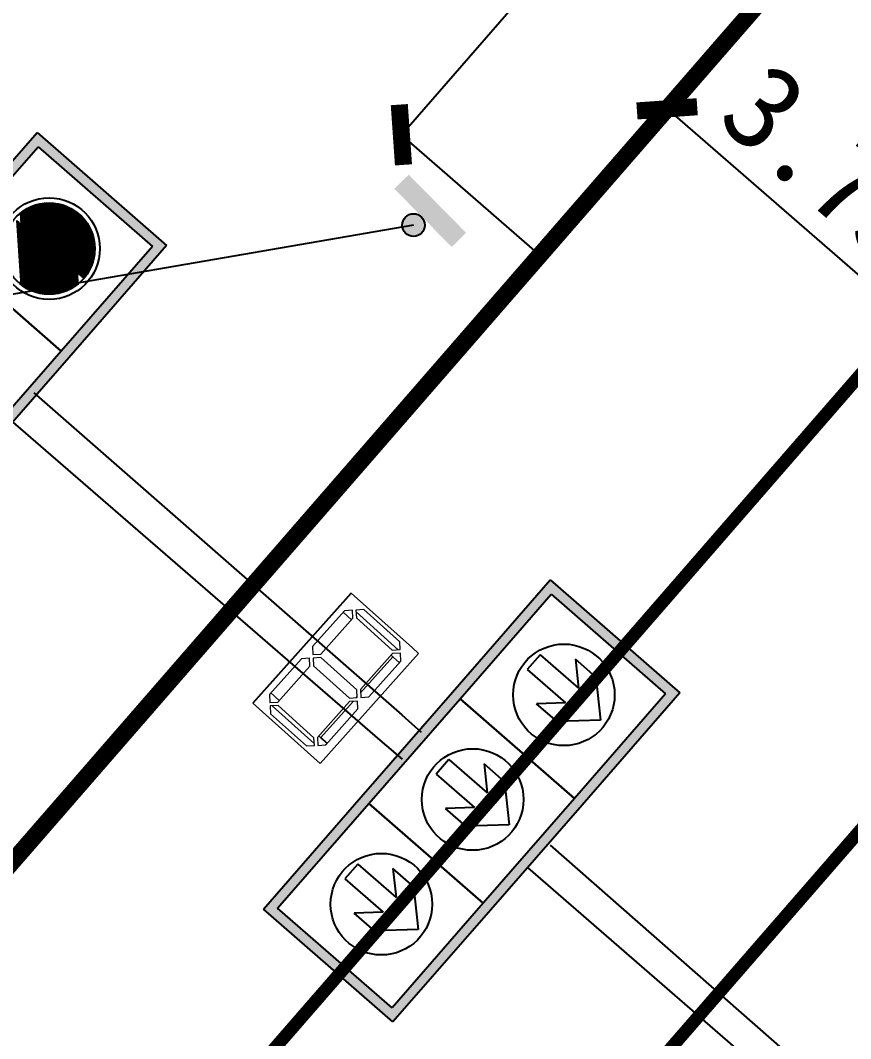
# Model space of a CAD drawing. Extents: x 529560 to 530007, y 3020699 to 3021211.
# Drawn here: x 529702.87 to 529712.59, y 3020881.17 to 3020893.09 of the extents above; entities that cross this region are included whole.
import ezdxf

# ---------------------------------------------------------------- set-up
doc = ezdxf.new("R2010")
doc.units = 0
doc.header["$LTSCALE"] = 0.5
doc.header["$PDMODE"] = 32
doc.linetypes.add('JTSS01', pattern=[6, 2, -4])
doc.layers.get('0').update_dxf_attribs({"linetype": 'CONTINUOUS'})
doc.layers.get('Defpoints').update_dxf_attribs({"linetype": 'CONTINUOUS'})
for name, color, linetype in [('@-交通信号', 7, 'CONTINUOUS'), ('@-交通标志', 7, 'CONTINUOUS'), ('@-设计标注', 7, 'CONTINUOUS'), ('交通标志', 7, 'CONTINUOUS')]:
    doc.layers.add(name, color=color, linetype=linetype)
doc.layers.add('@-道路标线', color=7, linetype='CONTINUOUS', lineweight=0)
doc.styles.add('--黑体', font='simhei.ttf')
doc.dimstyles.new('标志标注', dxfattribs={"dimtxt": 1, "dimasz": 0.5, "dimexe": 0, "dimexo": 0, "dimgap": 0.25, "dimtad": 1, "dimzin": 0, "dimdsep": 46, "dimtxsty": '--黑体', "dimblk": 'ARCHTICK', "dimcen": 0.09, "dimadec": 0, "dimazin": 0, "dimtfac": 1, "dimtix": 1, "dimtmove": 2, "dimatfit": 0, "dimfxl": 1, "dimtolj": 1, "dimtzin": 0, "dimarcsym": 0})

# ---------------------------------------------------------------- blocks, each defined once
blk = doc.blocks.new('_ArchTick')
at = {"color": 0, "linetype": 'ByBlock', "const_width": 0.4}
blk.add_lwpolyline([(-0.5, -0.5), (0.5, 0.5)], dxfattribs=at)
blk = doc.blocks.new('*D28')
at = {"layer": '@-设计标注', "color": 0, "linetype": 'Continuous', "lineweight": -2, "transparency": 16777216}
for p, q in [((529710.4388228299, 3020892.056081486), (529710.4388228306, 3020892.056081487)), ((529710.4388228306, 3020892.056081487), (529713.2688014046, 3020889.595650371)), ((529713.2688014042, 3020889.595650371), (529713.2688014046, 3020889.595650371))]:
    blk.add_line(p, q, dxfattribs=at)
at = {"layer": 'Defpoints', "color": 0, "linetype": 'Continuous', "transparency": 16777216}
for p in [(529710.4388228299, 3020892.056081486, 1475.285), (529713.2688014042, 3020889.595650371, 1475.285), (529713.2688014046, 3020889.595650371)]:
    blk.add_point(p, dxfattribs=at)
at = {"layer": '@-设计标注', "color": 0, "linetype": 'Continuous', "lineweight": -2, "transparency": 16777216, "xscale": 0.5, "yscale": 0.5, "zscale": 0.5}
for p, rotation in [((529710.4388228306, 3020892.056081487), 138.9957533975043), ((529713.2688014046, 3020889.595650371), 318.9957533975043)]:
    blk.add_blockref('_ArchTick', p, dxfattribs=dict(at, rotation=rotation))
at = {"layer": '@-设计标注', "color": 0, "linetype": 'Continuous', "transparency": 16777216, "insert": (529712.3458983407, 3020891.391861644), "char_height": 1, "attachment_point": 5, "rotation": 318.9957533975043, "style": '--黑体'}
blk.add_mtext('\\A1;3.75', dxfattribs=at)
blk = doc.blocks.new('*D131')
at = {"layer": '@-设计标注', "color": 0, "linetype": 'Continuous', "lineweight": -2, "transparency": 16777216}
for p, q in [((529707.3278409229, 3020891.752649347), (529717.1695653857, 3020903.07256364)), ((529718.7910677951, 3020901.662802089), (529717.1695653857, 3020903.07256364)), ((529708.9493433326, 3020890.342887796), (529707.3278409229, 3020891.752649347))]:
    blk.add_line(p, q, dxfattribs=at)
at = {"layer": 'Defpoints', "color": 0, "linetype": 'Continuous', "transparency": 16777216}
for p in [(529717.1695653857, 3020903.07256364), (529718.7910677951, 3020901.662802089), (529708.9493433326, 3020890.342887796)]:
    blk.add_point(p, dxfattribs=at)
at = {"layer": '@-设计标注', "color": 0, "linetype": 'Continuous', "lineweight": -2, "transparency": 16777216, "xscale": 0.5, "yscale": 0.5, "zscale": 0.5}
for p, rotation in [((529717.1695653857, 3020903.07256364), 48.99575339304141), ((529707.3278409229, 3020891.752649347), 228.9957533930414)]:
    blk.add_blockref('_ArchTick', p, dxfattribs=dict(at, rotation=rotation))
at = {"layer": '@-设计标注', "color": 0, "linetype": 'Continuous', "transparency": 16777216, "insert": (529711.678467771, 3020897.908378756), "char_height": 1, "attachment_point": 5, "rotation": 48.99575339304141, "style": '--黑体'}
blk.add_mtext('\\A1;15.00', dxfattribs=at)
blk = doc.blocks.new('A$C174B43BA')
at = {"layer": '交通标志', "linetype": 'ByBlock', "lineweight": -3}
for points in [[(0.6366147921982129, 0.3842561724922007, 1), (0.3717012954210651, 0.3842561724922007, 1)], [(0.955758185315062, -1.431443593e-06), (0.9610766889582008, 0.2359386311726439), (0.0053193263074718, 0.2574830817691236), (8.226643331e-07, 0.0215430191528867)]]:
    blk.add_hatch(color=14, dxfattribs=at).paths.add_polyline_path(points)
at = {"layer": '交通标志', "color": 14}
blk.add_circle((0.504158043809639, 0.3842561724922007), 0.1324567483885739, dxfattribs=at)
blk = doc.blocks.new('A$C5A7E11EF')
for p, q in [((-2.91091453e-08, 0.9599999913624516), (0.4999999708908547, 1.499999991362442)), ((0.4999999708908547, 1.499999991362442), (0.9999999708908544, 0.9599999913624516)), ((-2.91091453e-08, 0.9599999913624516), (-2.91091453e-08, 0.4999999913624437)), ((0.9999999708908544, 0.9599999913624516), (0.9999999708908544, 0.4999999913624437)), ((-2.91091453e-08, 0.4999999913624437), (0.3349999708908342, 0.8617999913624029)), ((0.3349999708907774, -8.6375564e-09), (0.3349999708908342, 0.8617999913624029)), ((0.6649999708908183, 0.861799991362517), (0.9999999708908544, 0.4999999913624437)), ((0.6649999708908183, -8.6375564e-09), (0.6649999708908183, 0.8617999913624885)), ((0.3349999708908342, -8.6375564e-09), (0.6649999708908183, -8.6375564e-09))]:
    blk.add_line(p, q)
at = {"layer": 'Defpoints', "color": 0, "linetype": 'ByBlock'}
for p in [(-2.91091453e-08, 0.9599999913624516), (0.9999999708908544, 0.9599999913624516), (0.3349999708907774, -8.6375564e-09), (0.6649999708908183, -8.6375564e-09)]:
    blk.add_point(p, dxfattribs=at)
blk = doc.blocks.new('A$C57464AE3')
at = {"xscale": 40, "yscale": 40, "zscale": 40}
blk.add_blockref('A$C5A7E11EF', (1.4498746737e-06, 2.591264092e-07), dxfattribs=at)
blk = doc.blocks.new('A$C284C4AF0')
blk.add_blockref('A$C57464AE3', (0, 0))
blk = doc.blocks.new('A$C6DDB773E')
at = {"layer": '@-交通信号'}
h = blk.add_hatch(color=256, dxfattribs=at)
h.paths.add_polyline_path([(3049.573524667299, 6841.9090353769), (3049.573524667299, 6260.702657753211), (3049.573524667299, 5718.833862118991), (3049.573524667299, 5137.6274844953), (2378.692515239702, 5137.6274844953), (2378.692515239702, 5718.833862118991), (2378.692515239702, 6260.702657753211), (2378.692515239702, 6841.9090353769)])
h.paths.add_polyline_path([(3010.235942677828, 6802.571453387425), (3010.235942677828, 6260.702657753211), (3010.235942677828, 5718.833862118991), (3010.235942677828, 5176.965066484771), (2418.030097229174, 5176.965066484771), (2418.030097229174, 5718.833862118991), (2418.030097229174, 6260.702657753211), (2418.030097229174, 6802.571453387425)], flags=16)
h = blk.add_hatch(color=256, dxfattribs=at)
h.paths.add_polyline_path([(5706.744766512478, 6841.9090353769), (5706.744766512478, 6260.702657753211), (5706.744766512478, 5718.833862118991), (5706.744766512478, 5137.6274844953), (5035.863757084939, 5137.6274844953), (5035.863757084939, 5718.833862118991), (5035.863757084939, 6260.702657753211), (5035.863757084939, 6841.9090353769)])
h.paths.add_polyline_path([(5667.407184523006, 6802.571453387425), (5667.407184523006, 6260.702657753211), (5667.407184523006, 5718.833862118991), (5667.407184523006, 5176.965066484771), (5075.201339074411, 5176.965066484771), (5075.201339074411, 5718.833862118991), (5075.201339074411, 6260.702657753211), (5075.201339074411, 6802.571453387425)], flags=16)
for p, q in [((2378.692515239702, 6841.9090353769), (3049.573524667299, 6841.9090353769)), ((2378.692515239702, 6260.702657753211), (2378.692515239702, 6841.9090353769)), ((3049.573524667299, 6841.9090353769), (3049.573524667299, 6260.702657753211)), ((2418.030097229174, 6802.571453387425), (3010.235942677828, 6802.571453387425)), ((2418.030097229174, 6260.702657753211), (2418.030097229174, 6802.571453387425)), ((3010.235942677828, 6802.571453387425), (3010.235942677828, 6260.702657753211)), ((2378.692515239702, 5718.833862118991), (2378.692515239702, 6260.702657753211)), ((2418.030097229174, 5718.833862118991), (2418.030097229174, 6260.702657753211)), ((3010.235942677828, 6260.702657753211), (2418.030097229174, 6260.702657753211)), ((2418.030097229174, 6260.702657753211), (3010.235942677828, 6260.702657753211)), ((3010.235942677828, 6260.702657753211), (3010.235942677828, 5718.833862118991)), ((3049.573524667299, 6260.702657753211), (3049.573524667299, 5718.833862118991)), ((5035.863757084939, 5718.833862118991), (5035.863757084939, 6260.702657753211)), ((5075.201339074411, 5718.833862118991), (5075.201339074411, 6260.702657753211)), ((2377.104422670789, 6043.422899726196), (883.7580822265592, 6039.278419016949)), ((3140.217235509423, 6045.990665001969), (3025.249009851949, 6045.418556663019)), ((5047.064764006413, 6051.84189371171), (3140.217235509423, 6045.990665001969)), ((2370.086898049223, 5918.467753671751), (883.7580822265592, 5923.251897167763)), ((3140.217235509423, 5915.712640636455), (3038.809465706699, 5916.355237993687)), ((5048.202256559976, 5911.598752766644), (3140.217235509423, 5915.712640636455)), ((2378.692515239702, 5137.6274844953), (2378.692515239702, 5718.833862118991)), ((2418.030097229174, 5176.965066484771), (2418.030097229174, 5718.833862118991)), ((2418.030097229174, 5718.833862118991), (3010.235942677828, 5718.833862118991)), ((3010.235942677828, 5718.833862118991), (2418.030097229174, 5718.833862118991)), ((3010.235942677828, 5718.833862118991), (3010.235942677828, 5176.965066484771)), ((3049.573524667299, 5718.833862118991), (3049.573524667299, 5137.6274844953)), ((5035.863757084939, 5137.6274844953), (5035.863757084939, 5718.833862118991)), ((5075.201339074411, 5176.965066484771), (5075.201339074411, 5718.833862118991)), ((5075.201339074411, 5718.833862118991), (5667.407184523006, 5718.833862118991)), ((5667.407184523006, 5718.833862118991), (5075.201339074411, 5718.833862118991)), ((5667.407184523006, 5718.833862118991), (5667.407184523006, 5176.965066484771)), ((5706.744766512478, 5718.833862118991), (5706.744766512478, 5137.6274844953)), ((5373.62202011305, 5517.531233478512), (5286.954040366458, 5604.199213225278)), ((5373.62202011305, 5521.981602219879), (5289.836777166406, 5605.766845166538)), ((5373.62202011305, 5526.431970961247), (5292.764391612493, 5607.289599461932)), ((5373.62202011305, 5530.882339702571), (5295.737677101802, 5608.76668271399)), ((5373.62202011305, 5535.332708443895), (5298.757499327243, 5610.19722922976)), ((5373.62202011305, 5539.783077185259), (5301.824801975048, 5611.580295323321)), ((5373.62202011305, 5544.233445926539), (5304.940613185696, 5612.914852853895)), ((5373.62202011305, 5548.683814667907), (5308.106052895251, 5614.199781885794)), ((5373.62202011305, 5553.13418340923), (5311.322341191001, 5615.433862331294)), ((5373.62202011305, 5557.584552150598), (5314.590807850706, 5616.615764413116)), ((5373.62202011305, 5562.034920891922), (5317.912903258868, 5617.744037746247)), ((5373.62202011305, 5566.485289633289), (5321.290210946404, 5618.817098800151)), ((5373.62202011305, 5570.935658374612), (5324.7244620407, 5619.833216447092)), ((5373.62202011305, 5575.386027115979), (5328.217551990178, 5620.790495238892)), ((5373.62202011305, 5579.836395857302), (5331.771560001012, 5621.686855969556)), ((5373.62202011305, 5584.286764598671), (5335.38877173682, 5622.520012974986)), ((5373.62202011305, 5588.737133339992), (5339.071705969634, 5623.287447483454)), ((5373.62202011305, 5593.187502081359), (5342.823146042996, 5623.986376151428)), ((5373.62202011305, 5597.637870822683), (5346.646177250601, 5624.613713685219)), ((5373.62202011305, 5602.088239564052), (5350.544231540756, 5625.166028136358)), ((5373.62202011305, 5606.538608305374), (5354.521141377511, 5625.63948704106)), ((5373.62202011305, 5610.988977046742), (5358.581205155002, 5626.029792004789)), ((5373.62202011305, 5615.439345788065), (5362.729267348535, 5626.332098552637)), ((5373.62202011305, 5619.889714529432), (5366.970817672613, 5626.54091697)), ((5540.802553929621, 5448.258811971493), (5373.62202011305, 5615.439345788065)), ((5536.352185188385, 5448.258811971493), (5373.62202011305, 5610.988977046742)), ((5531.901816446975, 5448.258811971493), (5373.62202011305, 5606.538608305374)), ((5358.337435534573, 5448.258811971493), (5240.059240623144, 5566.53700688298)), ((5362.787804276042, 5448.258811971493), (5242.169089231058, 5568.877527016477)), ((5367.238173017279, 5448.258811971493), (5244.318299526407, 5571.178685462452)), ((5371.68854175869, 5448.258811971493), (5246.506800391537, 5573.440553338689)), ((5373.62202011305, 5450.775702358354), (5248.734557548946, 5575.663164922546)), ((5373.62202011305, 5455.226071099723), (5251.00157340162, 5577.846517811385)), ((5373.62202011305, 5459.676439841045), (5253.307887043106, 5579.990572911003)), ((5373.62202011305, 5464.126808582369), (5255.653574442316, 5582.09525425316)), ((5373.62202011305, 5468.577177323735), (5258.038748798368, 5584.160448638549)), ((5373.62202011305, 5473.027546065103), (5260.463561076089, 5586.186005102238)), ((5373.62202011305, 5477.477914806425), (5262.928200723195, 5588.171734196279)), ((5373.62202011305, 5481.928283547751), (5265.432896581245, 5590.117407079524)), ((5373.62202011305, 5486.378652289117), (5267.97791799577, 5592.022754406411)), ((5373.62202011305, 5490.829021030484), (5270.563576143061, 5593.887465000573)), ((5373.62202011305, 5495.279389771807), (5273.190225586644, 5595.711184298256)), ((5373.62202011305, 5499.729758513131), (5275.858266083407, 5597.493512542875)), ((5373.62202011305, 5504.180127254498), (5278.568144659745, 5599.234002707845)), ((5373.62202011305, 5508.630495995865), (5281.320357985737, 5600.93215812315)), ((5373.62202011305, 5513.080864737188), (5284.11545507831, 5602.587429772117)), ((5527.451447705738, 5448.258811971493), (5373.62202011305, 5602.088239564052)), ((5523.00107896421, 5448.258811971493), (5373.62202011305, 5597.637870822683)), ((5518.550710222974, 5448.258811971493), (5373.62202011305, 5593.187502081359)), ((5514.100341481564, 5448.258811971493), (5373.62202011305, 5588.737133339992)), ((5509.649972740328, 5448.258811971493), (5373.62202011305, 5584.286764598671)), ((5505.199603998859, 5448.258811971493), (5373.62202011305, 5579.836395857302)), ((5500.749235257624, 5448.258811971493), (5373.62202011305, 5575.386027115979)), ((5496.298866516212, 5448.258811971493), (5373.62202011305, 5570.935658374612)), ((5491.848497774975, 5448.258811971493), (5373.62202011305, 5566.485289633289)), ((5291.581904414517, 5448.258811971493), (5213.30515349534, 5526.535562890638)), ((5296.032273155754, 5448.258811971493), (5214.788271597878, 5529.502813529543)), ((5300.482641897165, 5448.258811971493), (5216.316952731634, 5532.424501137021)), ((5304.9330106384, 5448.258811971493), (5217.890412590407, 5535.30141001966)), ((5309.383379379926, 5448.258811971493), (5219.507933516521, 5538.134257834769)), ((5313.833748121163, 5448.258811971493), (5221.168860127276, 5540.923699965439)), ((5318.284116862574, 5448.258811971493), (5222.872595445719, 5543.670333388232)), ((5322.734485603811, 5448.258811971493), (5224.618597484251, 5546.374700091067)), ((5327.184854345279, 5448.258811971493), (5226.406376227155, 5549.037290089647)), ((5331.635223086516, 5448.258811971493), (5228.235490972933, 5551.658544085105)), ((5336.085591827928, 5448.258811971493), (5230.105548001942, 5554.238855797478)), ((5340.535960569162, 5448.258811971493), (5232.016198535333, 5556.778574005351)), ((5344.98632931069, 5448.258811971493), (5233.96713696426, 5559.278004317895)), ((5349.436698051926, 5448.258811971493), (5235.958099323383, 5561.737410700007)), ((5353.887066793337, 5448.258811971493), (5237.98886199505, 5564.157016769867)), ((5487.398129033447, 5448.258811971493), (5373.62202011305, 5562.034920891922)), ((5482.947760292212, 5448.258811971493), (5373.62202011305, 5557.584552150598)), ((5478.497391550977, 5448.258811971493), (5373.62202011305, 5553.13418340923)), ((5474.047022809567, 5448.258811971493), (5373.62202011305, 5548.683814667907)), ((5469.596654068095, 5448.258811971493), (5373.62202011305, 5544.233445926539)), ((5465.14628532686, 5448.258811971493), (5373.62202011305, 5539.783077185259)), ((5460.695916585624, 5448.258811971493), (5373.62202011305, 5535.332708443895)), ((5456.245547844213, 5448.258811971493), (5373.62202011305, 5530.882339702571)), ((5451.795179102977, 5448.258811971493), (5373.62202011305, 5526.431970961247)), ((5238.177479518403, 5448.258811971493), (5199.466353581112, 5486.9699379089)), ((5242.627848259639, 5448.258811971493), (5200.307934305223, 5490.578725926082)), ((5247.07821700105, 5448.258811971493), (5201.212406460022, 5494.124622512521)), ((5251.528585742286, 5448.258811971493), (5202.177512872091, 5497.609884841861)), ((5255.978954483754, 5448.258811971493), (5203.201199641102, 5501.036566814146)), ((5260.429323224991, 5448.258811971493), (5204.281593903956, 5504.406541292557)), ((5264.879691966402, 5448.258811971493), (5205.416984781681, 5507.721519156243)), ((5269.330060707638, 5448.258811971493), (5206.605806976615, 5510.983065702602)), ((5273.780429449165, 5448.258811971493), (5207.846626591403, 5514.192614829227)), ((5278.230798190401, 5448.258811971493), (5209.138128818072, 5517.351481343941)), ((5282.681166931812, 5448.258811971493), (5210.479107214371, 5520.460871688992)), ((5287.131535673048, 5448.258811971493), (5211.868454330426, 5523.521893314144)), ((5447.34481036145, 5448.258811971493), (5373.62202011305, 5521.981602219879)), ((5442.894441620214, 5448.258811971493), (5373.62202011305, 5517.531233478512)), ((5438.444072878803, 5448.258811971493), (5373.62202011305, 5513.080864737188)), ((5433.993704137566, 5448.258811971493), (5373.62202011305, 5508.630495995865)), ((5429.543335396098, 5448.258811971493), (5373.62202011305, 5504.180127254498)), ((5425.092966654862, 5448.258811971493), (5373.62202011305, 5499.729758513131)), ((5420.642597913451, 5448.258811971493), (5373.62202011305, 5495.279389771807)), ((5416.192229172215, 5448.258811971493), (5373.62202011305, 5490.829021030484)), ((5411.741860430688, 5448.258811971493), (5373.62202011305, 5486.378652289117)), ((5372.073199648061, 5269.859404428309), (5195.222612569865, 5446.70999150649)), ((5229.276742035639, 5448.258811971493), (5197.982072698827, 5479.553481308307)), ((5373.62202011305, 5272.760952704587), (5198.124160846403, 5448.258811971493)), ((5233.727110777167, 5448.258811971493), (5198.690150821873, 5483.295771926525)), ((5373.62202011305, 5277.211321445952), (5202.57452958764, 5448.258811971493)), ((5373.62202011305, 5281.661690187278), (5207.024898329051, 5448.258811971493)), ((5373.62202011305, 5286.112058928644), (5211.475267070286, 5448.258811971493)), ((5373.62202011305, 5290.562427669968), (5215.925635811523, 5448.258811971493)), ((5373.62202011305, 5295.012796411334), (5220.376004552992, 5448.258811971493)), ((5373.62202011305, 5299.463165152658), (5224.826373294403, 5448.258811971493)), ((5373.62202011305, 5303.913533894025), (5229.276742035639, 5448.258811971493)), ((5373.62202011305, 5308.363902635349), (5233.727110777167, 5448.258811971493)), ((5373.62202011305, 5312.814271376716), (5238.177479518403, 5448.258811971493)), ((5373.62202011305, 5317.264640118039), (5242.627848259639, 5448.258811971493)), ((5373.62202011305, 5321.715008859406), (5247.07821700105, 5448.258811971493)), ((5373.62202011305, 5326.16537760073), (5251.528585742286, 5448.258811971493)), ((5373.62202011305, 5330.615746342097), (5255.978954483754, 5448.258811971493)), ((5373.62202011305, 5335.066115083421), (5260.429323224991, 5448.258811971493)), ((5373.62202011305, 5339.516483824787), (5264.879691966402, 5448.258811971493)), ((5373.62202011305, 5343.966852566111), (5269.330060707638, 5448.258811971493)), ((5373.62202011305, 5348.417221307478), (5273.780429449165, 5448.258811971493)), ((5373.62202011305, 5352.867590048802), (5278.230798190401, 5448.258811971493)), ((5373.62202011305, 5357.317958790169), (5282.681166931812, 5448.258811971493)), ((5373.62202011305, 5361.768327531493), (5287.131535673048, 5448.258811971493)), ((5373.62202011305, 5366.218696272859), (5291.581904414517, 5448.258811971493)), ((5373.62202011305, 5370.669065014183), (5296.032273155754, 5448.258811971493)), ((5373.62202011305, 5375.11943375555), (5300.482641897165, 5448.258811971493)), ((5373.62202011305, 5379.569802496874), (5304.9330106384, 5448.258811971493)), ((5373.62202011305, 5384.02017123824), (5309.383379379926, 5448.258811971493)), ((5373.62202011305, 5388.470539979564), (5313.833748121163, 5448.258811971493)), ((5373.62202011305, 5392.920908720931), (5318.284116862574, 5448.258811971493)), ((5373.62202011305, 5397.371277462255), (5322.734485603811, 5448.258811971493)), ((5373.62202011305, 5401.821646203622), (5327.184854345279, 5448.258811971493)), ((5373.62202011305, 5406.272014944946), (5331.635223086516, 5448.258811971493)), ((5373.62202011305, 5410.722383686312), (5336.085591827928, 5448.258811971493)), ((5373.62202011305, 5415.172752427636), (5340.535960569162, 5448.258811971493)), ((5373.62202011305, 5419.623121169003), (5344.98632931069, 5448.258811971493)), ((5373.62202011305, 5424.073489910282), (5349.436698051926, 5448.258811971493)), ((5373.62202011305, 5428.523858651606), (5353.887066793337, 5448.258811971493)), ((5373.62202011305, 5432.974227392973), (5358.337435534573, 5448.258811971493)), ((5373.62202011305, 5437.42459613434), (5362.787804276042, 5448.258811971493)), ((5373.62202011305, 5441.874964875664), (5367.238173017279, 5448.258811971493)), ((5373.62202011305, 5446.325333616989), (5371.68854175869, 5448.258811971493)), ((5407.291491689452, 5448.258811971493), (5373.62202011305, 5481.928283547751)), ((5402.841122948041, 5448.258811971493), (5373.62202011305, 5477.477914806425)), ((5398.390754206805, 5448.258811971493), (5373.62202011305, 5473.027546065103)), ((5393.940385465334, 5448.258811971493), (5373.62202011305, 5468.577177323735)), ((5389.490016724099, 5448.258811971493), (5373.62202011305, 5464.126808582369)), ((5385.039647982687, 5448.258811971493), (5373.62202011305, 5459.676439841045)), ((5380.589279241452, 5448.258811971493), (5373.62202011305, 5455.226071099723)), ((5376.138910499925, 5448.258811971493), (5373.62202011305, 5450.775702358354)), ((5498.80376148026, 5321.143592249878), (5373.62202011305, 5446.325333616989)), ((5501.026373064145, 5323.371349407345), (5376.138910499925, 5448.258811971493)), ((5503.209725953117, 5325.638365259918), (5380.589279241452, 5448.258811971493)), ((5505.353781052574, 5327.944678901577), (5385.039647982687, 5448.258811971493)), ((5507.458462394774, 5330.290366300746), (5389.490016724099, 5448.258811971493)), ((5509.523656780249, 5332.675540656769), (5393.940385465334, 5448.258811971493)), ((5511.549213243765, 5335.100352934357), (5398.390754206805, 5448.258811971493)), ((5513.534942337894, 5337.56499258164), (5402.841122948041, 5448.258811971493)), ((5515.480615221255, 5340.069688439719), (5407.291491689452, 5448.258811971493)), ((5517.385962548026, 5342.6147098542), (5411.741860430688, 5448.258811971493)), ((5519.250673142146, 5345.200368001446), (5416.192229172215, 5448.258811971493)), ((5521.074392439856, 5347.827017445045), (5420.642597913451, 5448.258811971493)), ((5522.856720684561, 5350.495057941793), (5425.092966654862, 5448.258811971493)), ((5524.597210849401, 5353.204936518146), (5429.543335396098, 5448.258811971493)), ((5526.295366264879, 5355.95714984421), (5433.993704137566, 5448.258811971493)), ((5527.950637913775, 5358.752246936609), (5438.444072878803, 5448.258811971493)), ((5529.562421366923, 5361.590832224727), (5442.894441620214, 5448.258811971493)), ((5531.130053308095, 5364.473569024834), (5447.34481036145, 5448.258811971493)), ((5532.652807603533, 5367.401183470764), (5451.795179102977, 5448.258811971493)), ((5534.129890855634, 5370.374468960072), (5456.245547844213, 5448.258811971493)), ((5535.560437371373, 5373.394291185672), (5460.695916585624, 5448.258811971493)), ((5536.943503464922, 5376.461593833432), (5465.14628532686, 5448.258811971493)), ((5538.278060995451, 5379.577405044138), (5469.596654068095, 5448.258811971493)), ((5539.562990027363, 5382.742844753607), (5474.047022809567, 5448.258811971493)), ((5540.797070472851, 5385.959133049444), (5478.497391550977, 5448.258811971493)), ((5541.978972554847, 5389.227599709062), (5482.947760292212, 5448.258811971493)), ((5543.107245887863, 5392.549695117253), (5487.398129033739, 5448.258811971493)), ((5544.180306941795, 5395.927002804674), (5491.848497774975, 5448.258811971493)), ((5545.196424588737, 5399.361253899058), (5496.298866516212, 5448.258811971493)), ((5546.153703380491, 5402.854343848623), (5500.749235257624, 5448.258811971493)), ((5547.050064111129, 5406.408351859282), (5505.199603998859, 5448.258811971493)), ((5547.883221116556, 5410.025563595147), (5509.649972740328, 5448.258811971493)), ((5548.650655625156, 5413.708497828047), (5514.100341481564, 5448.258811971493)), ((5549.349584293029, 5417.45993790144), (5518.550710222974, 5448.258811971493)), ((5367.525352984434, 5269.956882350685), (5195.320090492373, 5442.162144842789)), ((5362.853922578563, 5270.177944015159), (5195.541152156889, 5437.49071443695)), ((5358.047722713266, 5270.533775139047), (5195.896983280778, 5432.684514571693)), ((5353.093435108952, 5271.037694002109), (5196.40090214368, 5427.730226967309)), ((5347.974992664298, 5271.705767705411), (5197.068975846982, 5422.611784522683)), ((5342.672711575928, 5272.5576800524), (5197.920888193999, 5417.309503434328)), ((5337.162033209811, 5273.617989677281), (5198.981197818881, 5411.798825068079)), ((5331.411636478384, 5274.918017667385), (5200.281225809071, 5406.048428336653)), ((5496.541893604096, 5318.955091384792), (5373.62202011305, 5441.874964875664)), ((5494.240735158033, 5316.8058810894), (5373.62202011305, 5437.42459613434)), ((5491.900215024712, 5314.696032481575), (5373.62202011305, 5432.974227392973)), ((5489.520224911569, 5312.625653853321), (5373.62202011305, 5428.523858651606)), ((5487.100618841708, 5310.594891181769), (5373.62202011305, 5424.073489910282)), ((5484.641212459596, 5308.603928822559), (5373.62202011305, 5419.623121169003)), ((5482.141782146995, 5306.652990393733), (5373.62202011305, 5415.172752427592)), ((5479.602063939034, 5304.742339860328), (5373.62202011305, 5410.722383686312)), ((5477.021752226632, 5302.872282831334), (5373.62202011305, 5406.272014944946)), ((5325.380485700211, 5276.49879970416), (5201.862007845717, 5400.017277558509)), ((5319.012970894458, 5278.415945768633), (5203.779153910232, 5393.649762752713)), ((5312.230371098733, 5280.748176822948), (5206.111384964548, 5386.867162957075)), ((5304.914522851642, 5283.613656328671), (5208.9768644704, 5379.551314709999)), ((5296.872667625779, 5287.205142813211), (5212.568350954854, 5371.509459484194)), ((5474.400498231174, 5301.043168085467), (5373.62202011305, 5401.821646203622)), ((5471.737908232666, 5299.255389342683), (5373.62202011305, 5397.371277462211)), ((5469.033541529847, 5297.509387304148), (5373.62202011305, 5392.920908720931)), ((5466.286908107053, 5295.805651985662), (5373.62202011305, 5388.470539979564)), ((5463.497465976455, 5294.144725374965), (5373.62202011305, 5384.02017123824)), ((5460.664618161274, 5292.527204448706), (5373.62202011305, 5379.569802496874)), ((5457.787709278695, 5290.953744590035), (5373.62202011305, 5375.11943375555)), ((5454.8660216711, 5289.425063456146), (5373.62202011305, 5370.669065014183)), ((5451.898771032226, 5287.941945353727), (5373.62202011305, 5366.218696272859)), ((5287.747238907265, 5291.880202790344), (5217.243410932073, 5362.384030765678)), ((5276.702838789555, 5298.474234166759), (5223.837442308315, 5351.339630647942)), ((5260.077193783713, 5310.649510431104), (5236.012718572689, 5334.713985642185)), ((5448.885101455729, 5286.505246188855), (5373.62202011305, 5361.768327531493)), ((5445.824079830725, 5285.115899072582), (5373.62202011305, 5357.317958790169)), ((5442.714689485494, 5283.77492067637), (5373.62202011305, 5352.867590048802)), ((5439.555822970928, 5282.483418449701), (5373.62202011305, 5348.417221307478)), ((5436.346273844304, 5281.242598835), (5373.62202011305, 5343.966852566111)), ((5433.084727297885, 5280.053776640038), (5373.62202011305, 5339.516483824787)), ((5429.769749434257, 5278.918385762401), (5373.62202011305, 5335.066115083421)), ((5426.399774955702, 5277.83799149946), (5373.62202011305, 5330.615746342097)), ((5422.973092983477, 5276.814304730447), (5373.62202011305, 5326.16537760073)), ((5419.487830654136, 5275.849198318422), (5373.62202011305, 5321.715008859406)), ((5415.941934067697, 5274.944726163536), (5373.62202011305, 5317.264640118039)), ((5412.333146050571, 5274.103145439411), (5373.62202011305, 5312.814271376716)), ((5408.658980068052, 5273.326942680316), (5373.62202011305, 5308.363902635349)), ((5404.916689449922, 5272.618864557211), (5373.62202011305, 5303.913533894025)), ((5401.103230858163, 5271.981954407689), (5373.62202011305, 5299.463165152658)), ((5397.215220638085, 5271.4195958864), (5373.62202011305, 5295.012796411334)), ((5393.248882279905, 5270.935565503125), (5373.62202011305, 5290.562427669968)), ((5389.199982680787, 5270.534096361036), (5373.62202011305, 5286.112058928644)), ((5385.063754141505, 5270.219956159039), (5373.62202011305, 5281.661690187278)), ((5380.834797992604, 5269.998543566457), (5373.62202011305, 5277.211321445952)), ((3010.235942677828, 5176.965066484771), (2418.030097229174, 5176.965066484771)), ((5667.407184523006, 5176.965066484771), (5075.201339074411, 5176.965066484771)), ((3049.573524667299, 5137.6274844953), (2378.692515239702, 5137.6274844953)), ((5706.744766512478, 5137.6274844953), (5035.863757084939, 5137.6274844953))]:
    blk.add_line(p, q, dxfattribs=at)
for centre, radius in [((2714.652432889562, 6525.068701972254), 198.2290340651687), ((2714.652432889562, 5983.199906338034), 198.2290340651687), ((5373.62202011305, 5448.258811971493), 198.2290340651687), ((2714.652432889562, 5441.331110703817), 198.2290340651687), ((5373.62202011305, 5448.258811971493), 178.4061306586518)]:
    blk.add_circle(centre, radius, dxfattribs=at)
at = {"layer": '@-交通信号', "xscale": 5.759999999951104, "yscale": 5.759999999951104, "zscale": 5.759999999951104, "rotation": 90}
for p in [(2887.29083295993, 6390.962045669613), (2887.29083295993, 5849.093250035396), (2887.29083295993, 5307.224454401176)]:
    blk.add_blockref('A$C284C4AF0', p, dxfattribs=at)
blk = doc.blocks.new('A$C17E36E55')
at = {"layer": '@-交通信号', "linetype": 'Continuous', "lineweight": 0}
for p, q in [((-1.059969066816847, 0.8642824525049945), (-0.0978433059499366, 0.8642824525049945)), ((0, 0.8642824525049945), (-0.0978433059499366, 0.8642824525049945)), ((0, -0.8642824525049945), (0, 0.8642824525049945)), ((-0.914767535025021, 0.7238708796539868), (-0.9799964380508754, 0.6586419768009364)), ((-0.8495386198337656, 0.6586419768009364), (-0.914767535025021, 0.7238708796539868)), ((-0.8202531227434519, 0.8186227356600284), (-0.8854820379347074, 0.7533938328087971)), ((-0.8854820379347074, 0.7533938328087971), (-0.8202531227434519, 0.6881649299557467)), ((-0.8698266988067189, 0.7377384937208263), (-0.2064495087106479, 0.7377384937208263)), ((-0.2560231212119106, 0.8186227356600284), (-0.8202531227434519, 0.8186227356600284)), ((-0.1907942181860562, 0.7533938328087971), (-0.2560231212119106, 0.8186227356600284)), ((-0.2560231212119106, 0.6881649299557467), (-0.1907942181860562, 0.7533938328087971)), ((-0.1613130117475521, 0.7238708796539868), (-0.2265419147734065, 0.6586419768009364)), ((-0.0960841087071458, 0.6586419768009364), (-0.1613130117475521, 0.7238708796539868)), ((-0.9799964380508754, 0.6586419768009364), (-0.9799964380508754, 0.0944119889954891)), ((-0.8495386198337656, 0.6333722880372079), (-0.9799964380508754, 0.6333722880372079)), ((-0.8495386198337656, 0.0944119889954891), (-0.8495386198337656, 0.6586419768009364)), ((-0.8202531227434519, 0.6881649299557467), (-0.2560231212119106, 0.6881649299557467)), ((-0.2265419147734065, 0.6586419768009364), (-0.2265419147734065, 0.0944119889954891)), ((-0.1943820124579361, 0.6333722880372079), (-0.2265419147734065, 0.6333722880372079)), ((-0.1982957135915058, 0.066165787886348), (-0.1982957135915058, 0.6325569376858767)), ((-0.1982957135915058, 0.6325569376858767), (-0.1940558139904169, 0.6325569376858767)), ((-0.1943820124579361, 0.6376121876201069), (-0.1943820124579361, 0.6333722880372079)), ((-0.09865860770514699, 0.6333722880372079), (-0.1943820124579361, 0.6333722880372079)), ((-0.1940558139904169, 0.6333722880372079), (-0.1940558139904169, 0.6325569376858767)), ((-0.1940558139904169, 0.6325569376858767), (-0.0981694072106621, 0.6325569376858767)), ((-0.1722042106994195, 0.6325569376858767), (-0.1722042106994195, 0.6333722880372079)), ((-0.1288270081568044, 0.6325569376858767), (-0.1288270081568044, 0.6333722880372079)), ((-0.1027354080579244, 0.6333722880372079), (-0.1027354080579244, 0.6325569376858767)), ((-0.09865860770514699, 0.6612165243859636), (-0.09865860770514699, 0.6333722880372079)), ((-0.0981694072106621, 0.6325569376858767), (-0.0978433059499366, 0.6325569376858767)), ((-0.0978433059499366, 0.6604011740364513), (-0.0978433059499366, 0.6325569376858767)), ((-0.0978433059499366, 0.6325569376858767), (-0.0960841087071458, 0.6325569376858767)), ((-0.0960841087071458, 0.0944119889954891), (-0.0960841087071458, 0.6586419768009364)), ((-0.9799964380508754, 0.0944119889954891), (-0.914767535025021, 0.0291830861424387)), ((-0.914767535025021, 0.0291830861424387), (-0.8495386198337656, 0.0944119889954891)), ((-0.8202531227434519, 0.0652288967776258), (-0.8854820379347074, -1.14159775e-08)), ((-0.2560231212119106, 0.0652288967776258), (-0.8202531227434519, 0.0652288967776258)), ((-0.1907942181860562, -1.14159775e-08), (-0.2560231212119106, 0.0652288967776258)), ((-0.2265419147734065, 0.0944119889954891), (-0.1613130117475521, 0.0291830861424387)), ((-0.1982957135915058, -0.0075015189231635), (-0.1982957135915058, 0.0075014961421402)), ((-0.1613130117475521, 0.0291830861424387), (-0.0960841087071458, 0.0944119889954891)), ((-0.914767535025021, -0.0294903126541613), (-0.9799964380508754, -0.0947192215808173)), ((-0.9799964380508754, -0.0947192215808173), (-0.9799964380508754, -0.6589492215371138)), ((-0.8495386198337656, -0.0947192215808173), (-0.914767535025021, -0.0294903126541613)), ((-0.8854820379347074, -1.14159775e-08), (-0.8202531227434519, -0.0652289150020806)), ((-0.8495386198337656, -0.6589492215371138), (-0.8495386198337656, -0.0947192215808173)), ((-0.8202531227434519, -0.0652289150020806), (-0.2560231212119106, -0.0652289150020806)), ((-0.2560231212119106, -0.0652289150020806), (-0.1907942181860562, -1.14159775e-08)), ((-0.1613130117475521, -0.0294903126541613), (-0.2265419147734065, -0.0947192215808173)), ((-0.2265419147734065, -0.0947192215808173), (-0.2265419147734065, -0.6589492215371138)), ((-0.1982957135915058, -0.6325569376858767), (-0.1982957135915058, -0.0664730143980705)), ((-0.0960841087071458, -0.0947192215808173), (-0.1613130117475521, -0.0294903126541613)), ((-0.0960841087071458, -0.6589492215371138), (-0.0960841087071458, -0.0947192215808173)), ((-0.8495386198337656, -0.6333722880372079), (-0.9799964380508754, -0.6333722880372079)), ((-0.9799964380508754, -0.6589492215371138), (-0.914767535025021, -0.7241781243883452)), ((-0.914767535025021, -0.7241781243883452), (-0.8495386198337656, -0.6589492215371138)), ((-0.8202531227434519, -0.6881649299557467), (-0.8854820379347074, -0.7533938328087971)), ((-0.2560231212119106, -0.6881649299557467), (-0.8202531227434519, -0.6881649299557467)), ((-0.1907942181860562, -0.7533938328087971), (-0.2560231212119106, -0.6881649299557467)), ((-0.1943820124579361, -0.6333722880372079), (-0.2265419147734065, -0.6333722880372079)), ((-0.2265419147734065, -0.6589492215371138), (-0.1613130117475521, -0.7241781243883452)), ((-0.1940558139904169, -0.6325569376858767), (-0.1982957135915058, -0.6325569376858767)), ((-0.1943820124579361, -0.6333722880372079), (-0.09865860770514699, -0.6333722880372079)), ((-0.1943820124579361, -0.6376121876201069), (-0.1943820124579361, -0.6333722880372079)), ((-0.0981694072106621, -0.6325569376858767), (-0.1940558139904169, -0.6325569376858767)), ((-0.1940558139904169, -0.6333722880372079), (-0.1940558139904169, -0.6325569376858767)), ((-0.1722042106994195, -0.6333722880372079), (-0.1722042106994195, -0.6325569376858767)), ((-0.1613130117475521, -0.7241781243883452), (-0.0960841087071458, -0.6589492215371138)), ((-0.1288270081568044, -0.6333722880372079), (-0.1288270081568044, -0.6325569376858767)), ((-0.1027354080579244, -0.6325569376858767), (-0.1027354080579244, -0.6333722880372079)), ((-0.09865860770514699, -0.6333722880372079), (-0.09865860770514699, -0.6615237205223821)), ((-0.0978433059499366, -0.6325569376858767), (-0.0981694072106621, -0.6325569376858767)), ((-0.0978433059499366, -0.6325569376858767), (-0.0960841087071458, -0.6325569376858767)), ((-0.0978433059499366, -0.6325569376858767), (-0.0978433059499366, -0.6607083701710508)), ((-0.8854820379347074, -0.7533938328087971), (-0.8202531227434519, -0.8186227356600284)), ((-0.2064495087106479, -0.7377384937208263), (-0.8698266988067189, -0.7377384937208263)), ((-0.8202531227434519, -0.8186227356600284), (-0.2560231212119106, -0.8186227356600284)), ((-0.2560231212119106, -0.8186227356600284), (-0.1907942181860562, -0.7533938328087971)), ((-1.059969066816847, -0.8642824525049945), (-0.0978433059499366, -0.8642824525049945)), ((-0.0978433059499366, -0.8642824525049945), (0, -0.8642824525049945))]:
    blk.add_line(p, q, dxfattribs=at)
at = {"layer": '@-交通信号'}
blk.add_lwpolyline([(-1.059969066816847, 0.8642824525049945), (-1.059969066816847, -0.8642824525049945)], dxfattribs=at)

msp = doc.modelspace()

# ---------------------------------------------------------------- linework, layer by layer
at = {"layer": '@-交通标志', "linetype": 'Continuous'}
msp.add_line((529707.4703831975, 3020890.695050159), (529691.2859388557, 3020887.903377912), dxfattribs=at)
at = {"layer": '@-道路标线', "color": 7, "linetype": 'JTSS01', "ltscale": 2, "const_width": 0.1499999999999999, "elevation": 1475.285, "flags": 128}
for points in [[(529627.3136506364, 3020790.730360674), (529733.0186121793, 3020912.311808114)], [(529629.8902549307, 3020788.359530205), (529734.9941174404, 3020909.249595809)]]:
    msp.add_lwpolyline(points, dxfattribs=at)
at = {"layer": '@-道路标线', "color": 7, "linetype": 'Continuous', "const_width": 0.1999999999999999, "elevation": 1475.285, "flags": 128}
msp.add_lwpolyline([(529624.553003178, 3020793.270536176), (529718.9407143547, 3020901.834925)], dxfattribs=at)

# ---------------------------------------------------------------- block references
at = {"layer": '@-交通信号', "xscale": 0.0029999997133559, "yscale": 0.0029999996932092, "zscale": 0.0030000000000427, "rotation": 138.9275795852358}
msp.add_blockref('A$C6DDB773E', (529726.0949184698, 3020892.149853557), dxfattribs=at)
at = {"layer": '@-交通信号', "rotation": 318.2023355543043}
msp.add_blockref('A$C17E36E55', (529706.9534785894, 3020885.035277083), dxfattribs=at)
at = {"layer": '@-交通标志', "rotation": 135.9052226843134}
msp.add_blockref('A$C174B43BA', (529708.09984796, 3020890.62020196), dxfattribs=at)

# ---------------------------------------------------------------- dimensions: what is measured, and where the dimension line sits
at = {"layer": '@-设计标注', "linetype": 'Continuous'}
for p1, p2, distance, picture, middle in [((529708.9493433326, 3020890.342887796), (529718.7910677951, 3020901.662802089), 2.1486502028224255, '*D131', (529711.678467771, 3020897.908378756)), ((529710.43882283, 3020892.056081486, 1475.285), (529713.268801404, 3020889.59565037, 1475.285), 1.084742014545592e-09, '*D28', (529712.3458983407, 3020891.391861644))]:
    dim = msp.add_aligned_dim(p1=p1, p2=p2, distance=distance, dimstyle='标志标注', override={"dimtmove": 1}, dxfattribs=at)
    dim.commit()
    dim.dimension.update_dxf_attribs({"geometry": picture, "text_midpoint": middle})

doc.saveas('drawing.dxf')
